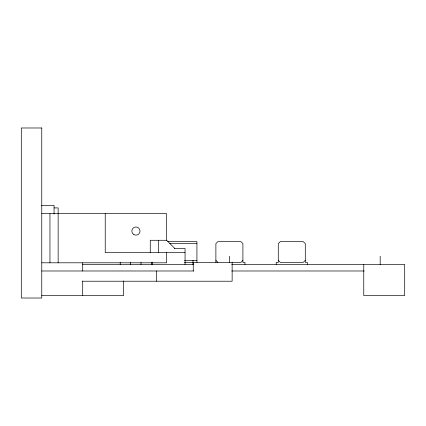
<?xml version="1.0" encoding="UTF-8"?>
<svg xmlns="http://www.w3.org/2000/svg" width="426" height="426" viewBox="0 0 426 426"><rect width="100%" height="100%" fill="white"/><g stroke="black" fill="none" stroke-linecap="round" stroke-linejoin="round"><path stroke-width="0.64" d="M276.192 264.44L276.229 262.395L278.279 262.395L278.279 243.645L280.324 241.595L303.253 241.595L305.298 243.645L305.298 262.395L307.343 262.395L307.386 264.44M242.905 260.345L240.86 262.395L184.373 262.395M305.298 260.345L303.253 262.395L280.324 262.395L278.279 260.345M41.604 205.454L54.054 205.454L54.054 214.102M54.054 207.904L58.144 207.904L58.144 262.805M41.769 213.676L166.635 213.676L166.635 240.285L174.825 248.475M166.635 240.285L150.261 240.285L150.261 252.57M167.844 241.595L196.929 241.595L196.929 262.395M169.825 243.645L196.929 243.645M174.495 248.475L185.06 248.475L185.06 264.44M185.06 252.57L105.227 252.57L105.227 213.676M184.554 260.345L196.929 260.345M41.769 262.805L166.635 262.805L166.635 252.181M82.245 264.44L193.857 264.44M231.723 264.44L404.7 264.44L404.7 295.553L363.761 295.553L363.761 264.44M41.769 270.989L193.857 270.989M231.723 270.989L364.235 270.989M82.708 281.224L232.138 281.224L232.138 262.395M41.769 295.553L123.652 295.553L123.652 280.947M215.886 260.345L217.931 262.395M244.993 264.44L244.955 262.395L242.905 262.395L242.905 243.645L240.86 241.595L217.931 241.595L215.886 243.645L215.886 262.395M380.178 256.255L380.178 264.695M229.396 256.255L229.396 262.549M193.244 262.395L193.244 270.989M192.999 260.345L192.999 264.44M158.445 240.285L158.445 252.57M156.401 270.989L156.401 281.224M152.306 262.464L152.306 264.44M151.406 262.395L151.406 264.44M141.006 262.395L141.006 264.44M130.606 262.395L130.606 264.44M120.212 262.395L120.212 264.44M82.708 262.805L82.708 270.989M82.708 280.947L82.708 295.553M49.959 213.676L49.959 262.805M41.769 127.986L21.3 127.986L21.3 298.014L41.769 298.014L41.769 127.986M133.886 234.619A4.095 4.095 0 0 0 140.026 231.073A4.095 4.095 0 0 0 133.886 227.532A4.095 4.095 0 0 0 133.886 234.619"/></g></svg>
